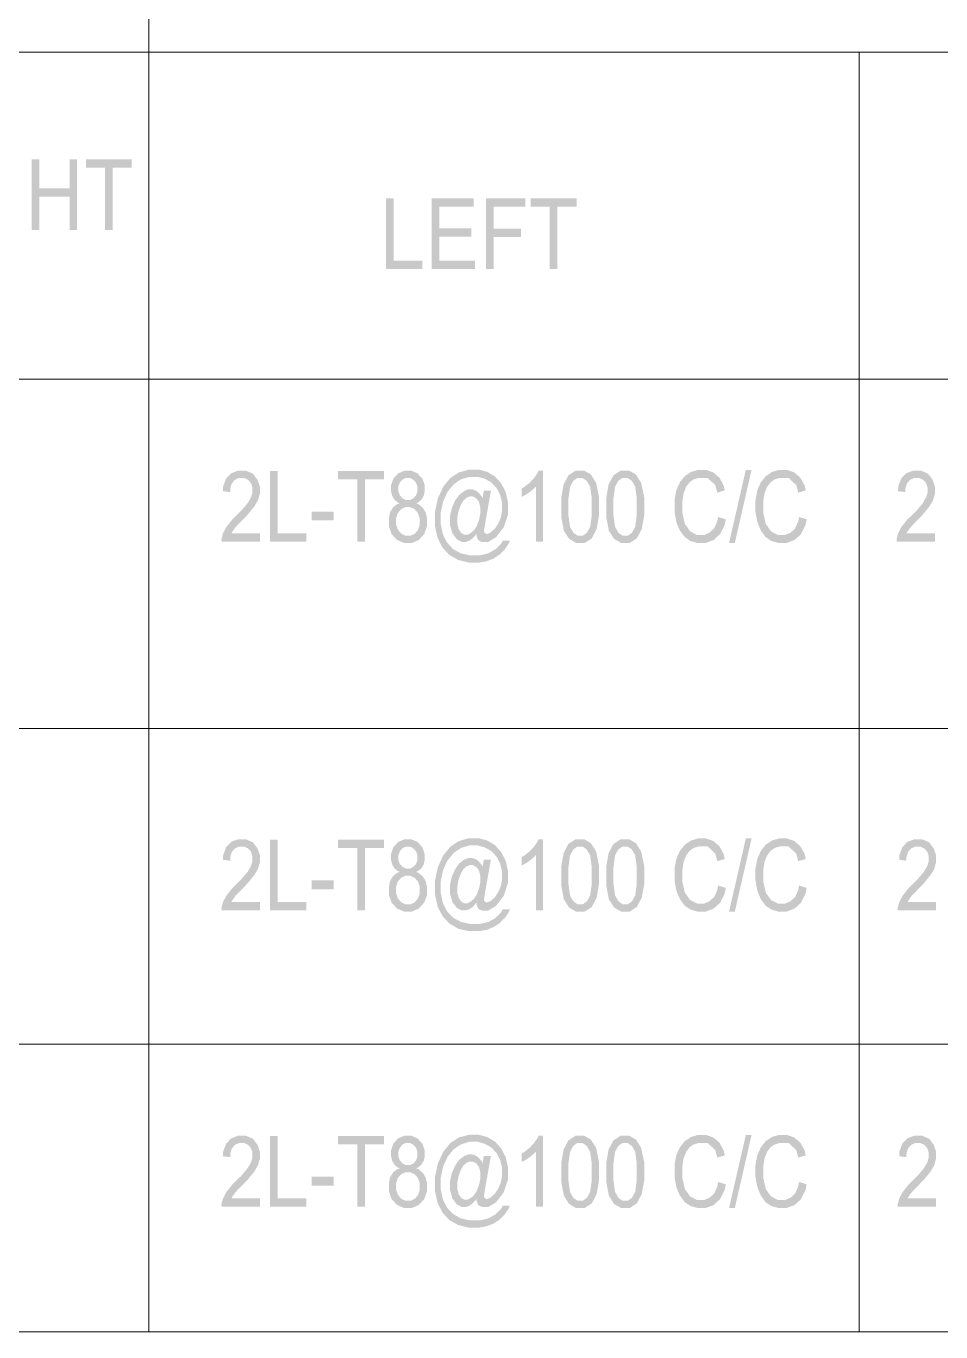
# Model space of a CAD drawing. Header units: millimetres. Extents: x 51.5 to 74.8, y 0.8 to 17.2.
# Drawn here: x 66.636 to 67.652, y 14.531 to 15.981 of the extents above; entities that cross this region are included whole.
import ezdxf

# ---------------------------------------------------------------- set-up
doc = ezdxf.new("R2010")
doc.units = ezdxf.units.MM
doc.layers.add('PDF_Geomertry', color=7, linetype='Continuous')
doc.layers.add('PDF_Solid Fills', color=7, linetype='Continuous')

msp = doc.modelspace()

# ---------------------------------------------------------------- hatches: boundary and pattern name
at = {"layer": 'PDF_Solid Fills', "transparency": 33554559}
for points in [[(66.6423, 15.7548), (66.6423, 15.8333), (66.6508, 15.8333), (66.6508, 15.8011), (66.6843, 15.8011), (66.6843, 15.8333), (66.6927, 15.8333), (66.6927, 15.7548), (66.6843, 15.7548), (66.6843, 15.7918), (66.6508, 15.7918), (66.6508, 15.7548)], [(66.7237, 15.7548), (66.7237, 15.824), (66.7025, 15.824), (66.7025, 15.8333), (66.7534, 15.8333), (66.7534, 15.824), (66.7322, 15.824), (66.7322, 15.7548)], [(67.0359, 15.7113), (67.0359, 15.7898), (67.0444, 15.7898), (67.0444, 15.7206), (67.0761, 15.7206), (67.0761, 15.7113)], [(67.0866, 15.7113), (67.0866, 15.7898), (67.1332, 15.7898), (67.1332, 15.7805), (67.0951, 15.7805), (67.0951, 15.7566), (67.1307, 15.7566), (67.1307, 15.7473), (67.0951, 15.7473), (67.0951, 15.7206), (67.1347, 15.7206), (67.1347, 15.7113)], [(67.1469, 15.7113), (67.1469, 15.7898), (67.1904, 15.7898), (67.1904, 15.7805), (67.1555, 15.7805), (67.1555, 15.7563), (67.1857, 15.7563), (67.1857, 15.747), (67.1555, 15.747), (67.1555, 15.7113)], [(67.2177, 15.7113), (67.2177, 15.7805), (67.1965, 15.7805), (67.1965, 15.7898), (67.2476, 15.7898), (67.2476, 15.7805), (67.2262, 15.7805), (67.2262, 15.7113)], [(66.8957, 15.4179), (66.8957, 15.4086), (66.8532, 15.4086), (66.853, 15.4113), (66.8547, 15.4177), (66.8565, 15.4212), (66.8583, 15.4247), (66.8648, 15.4329), (66.8695, 15.4376), (66.8751, 15.4431), (66.8823, 15.4516), (66.8841, 15.4547), (66.8858, 15.4577), (66.8875, 15.4633), (66.8875, 15.4659), (66.8875, 15.4688), (66.8858, 15.4738), (66.884, 15.4756), (66.8823, 15.4776), (66.8779, 15.4794), (66.8754, 15.4794), (66.8726, 15.4794), (66.868, 15.4774), (66.8663, 15.4754), (66.8645, 15.4733), (66.8627, 15.4674), (66.8627, 15.4637), (66.8545, 15.4647), (66.855, 15.4704), (66.8583, 15.4788), (66.8611, 15.4818), (66.8637, 15.4845), (66.8711, 15.4874), (66.8757, 15.4874), (66.8805, 15.4874), (66.888, 15.4841), (66.8905, 15.4808), (66.893, 15.4774), (66.8957, 15.4699), (66.8957, 15.4656), (66.8957, 15.4619), (66.8936, 15.4547), (66.8916, 15.4513), (66.8897, 15.4479), (66.8822, 15.4387), (66.8766, 15.433), (66.873, 15.4294), (66.8684, 15.4244), (66.8675, 15.4231), (66.8665, 15.4218), (66.8647, 15.4191), (66.8641, 15.4179)], [(67.2101, 15.4086), (67.2022, 15.4086), (67.2022, 15.4699), (67.2008, 15.4683), (67.1972, 15.4651), (67.1948, 15.4634), (67.1926, 15.4618), (67.1883, 15.4593), (67.1863, 15.4584), (67.1863, 15.4677), (67.1897, 15.4697), (67.1954, 15.4741), (67.1979, 15.4769), (67.2004, 15.4795), (67.204, 15.4848), (67.205, 15.4874), (67.2101, 15.4874)], [(67.4045, 15.4361), (67.4132, 15.4334), (67.4118, 15.4269), (67.4068, 15.417), (67.4032, 15.4137), (67.3997, 15.4105), (67.3911, 15.4073), (67.3859, 15.4073), (67.3815, 15.4073), (67.3738, 15.4094), (67.3707, 15.4116), (67.3675, 15.4138), (67.3623, 15.4208), (67.3602, 15.4256), (67.3582, 15.4304), (67.3562, 15.4418), (67.3562, 15.4484), (67.3562, 15.4548), (67.3582, 15.4658), (67.3602, 15.4702), (67.3623, 15.4748), (67.3677, 15.4815), (67.3712, 15.4838), (67.3747, 15.4861), (67.3823, 15.4884), (67.3866, 15.4884), (67.3913, 15.4884), (67.3993, 15.4855), (67.4027, 15.4826), (67.4061, 15.4797), (67.4107, 15.4712), (67.412, 15.4656), (67.4037, 15.4631), (67.4016, 15.4713), (67.393, 15.4795), (67.3865, 15.4795), (67.3833, 15.4795), (67.3776, 15.4779), (67.3752, 15.4762), (67.3729, 15.4745), (67.3691, 15.4695), (67.3677, 15.4659), (67.3663, 15.4624), (67.365, 15.4537), (67.365, 15.4484), (67.365, 15.4404), (67.3677, 15.4283), (67.3707, 15.4243), (67.3734, 15.4201), (67.3811, 15.4161), (67.3858, 15.4161), (67.3893, 15.4161), (67.3952, 15.4186), (67.3977, 15.4211), (67.4004, 15.4236), (67.4037, 15.4311)], [(67.4945, 15.4361), (67.503, 15.4334), (67.5016, 15.4269), (67.4966, 15.417), (67.4932, 15.4137), (67.4895, 15.4105), (67.4809, 15.4073), (67.4758, 15.4073), (67.4713, 15.4073), (67.4637, 15.4094), (67.4605, 15.4116), (67.4573, 15.4138), (67.4522, 15.4208), (67.4501, 15.4256), (67.4482, 15.4304), (67.4461, 15.4418), (67.4461, 15.4484), (67.4461, 15.4548), (67.4482, 15.4658), (67.4501, 15.4702), (67.4522, 15.4748), (67.4576, 15.4815), (67.4611, 15.4838), (67.4645, 15.4861), (67.4723, 15.4884), (67.4765, 15.4884), (67.4812, 15.4884), (67.4893, 15.4855), (67.4926, 15.4826), (67.4959, 15.4797), (67.5007, 15.4712), (67.5019, 15.4656), (67.4936, 15.4631), (67.4915, 15.4713), (67.4829, 15.4795), (67.4763, 15.4795), (67.4732, 15.4795), (67.4676, 15.4779), (67.4652, 15.4762), (67.4629, 15.4745), (67.459, 15.4695), (67.4576, 15.4659), (67.4562, 15.4624), (67.4548, 15.4537), (67.4548, 15.4484), (67.4548, 15.4404), (67.4576, 15.4283), (67.4605, 15.4243), (67.4633, 15.4201), (67.4709, 15.4161), (67.4757, 15.4161), (67.4791, 15.4161), (67.4851, 15.4186), (67.4877, 15.4211), (67.4902, 15.4236), (67.4936, 15.4311)], [(67.6455, 15.4179), (67.6455, 15.4086), (67.6029, 15.4086), (67.6029, 15.4113), (67.6045, 15.4177), (67.6063, 15.4212), (67.608, 15.4247), (67.6145, 15.4329), (67.6194, 15.4376), (67.625, 15.4431), (67.6322, 15.4516), (67.6338, 15.4547), (67.6357, 15.4577), (67.6373, 15.4633), (67.6373, 15.4659), (67.6373, 15.4688), (67.6355, 15.4738), (67.6338, 15.4756), (67.632, 15.4776), (67.6277, 15.4794), (67.6251, 15.4794), (67.6223, 15.4794), (67.6179, 15.4774), (67.6161, 15.4754), (67.6143, 15.4733), (67.6126, 15.4674), (67.6126, 15.4637), (67.6044, 15.4647), (67.6048, 15.4704), (67.608, 15.4788), (67.6108, 15.4818), (67.6136, 15.4845), (67.6209, 15.4874), (67.6254, 15.4874), (67.6304, 15.4874), (67.6377, 15.4841), (67.6404, 15.4808), (67.6429, 15.4774), (67.6454, 15.4699), (67.6454, 15.4656), (67.6454, 15.4619), (67.6434, 15.4547), (67.6415, 15.4513), (67.6394, 15.4479), (67.6319, 15.4387), (67.6263, 15.433), (67.6229, 15.4294), (67.6183, 15.4244), (67.6172, 15.4231), (67.6162, 15.4218), (67.6145, 15.4191), (67.6138, 15.4179)], [(66.9069, 15.4086), (66.9069, 15.487), (66.9154, 15.487), (66.9154, 15.4179), (66.9472, 15.4179), (66.9472, 15.4086)], [(67.0038, 15.4086), (67.0038, 15.4779), (66.9826, 15.4779), (66.9826, 15.487), (67.0337, 15.487), (67.0337, 15.4779), (67.0123, 15.4779), (67.0123, 15.4086)], [(66.8957, 15.0084), (66.8957, 14.9993), (66.8532, 14.9993), (66.853, 15.002), (66.8547, 15.0083), (66.8565, 15.0118), (66.8583, 15.0152), (66.8648, 15.0236), (66.8695, 15.0283), (66.8751, 15.0337), (66.8823, 15.0423), (66.8841, 15.0454), (66.8858, 15.0483), (66.8875, 15.054), (66.8875, 15.0565), (66.8875, 15.0595), (66.8858, 15.0644), (66.884, 15.0663), (66.8823, 15.0681), (66.8779, 15.0701), (66.8754, 15.0701), (66.8726, 15.0701), (66.868, 15.068), (66.8663, 15.0661), (66.8645, 15.064), (66.8627, 15.0581), (66.8627, 15.0543), (66.8545, 15.0554), (66.855, 15.0609), (66.8583, 15.0695), (66.8611, 15.0723), (66.8637, 15.0752), (66.8711, 15.078), (66.8757, 15.078), (66.8805, 15.078), (66.888, 15.0747), (66.8905, 15.0713), (66.893, 15.068), (66.8957, 15.0605), (66.8957, 15.0563), (66.8957, 15.0526), (66.8936, 15.0454), (66.8916, 15.0419), (66.8897, 15.0386), (66.8822, 15.0293), (66.8766, 15.0236), (66.873, 15.0199), (66.8684, 15.0151), (66.8675, 15.0137), (66.8665, 15.0124), (66.8647, 15.0098), (66.8641, 15.0084)], [(66.9069, 14.9993), (66.9069, 15.0777), (66.9154, 15.0777), (66.9154, 15.0084), (66.9472, 15.0084), (66.9472, 14.9993)], [(67.0038, 14.9993), (67.0038, 15.0684), (66.9826, 15.0684), (66.9826, 15.0777), (67.0337, 15.0777), (67.0337, 15.0684), (67.0123, 15.0684), (67.0123, 14.9993)], [(67.2101, 14.9993), (67.2022, 14.9993), (67.2022, 15.0606), (67.2008, 15.059), (67.1972, 15.0558), (67.1948, 15.0541), (67.1926, 15.0524), (67.1883, 15.0499), (67.1863, 15.049), (67.1863, 15.0584), (67.1897, 15.0602), (67.1954, 15.0648), (67.1979, 15.0674), (67.2004, 15.0702), (67.204, 15.0755), (67.205, 15.078), (67.2101, 15.078)], [(67.4045, 15.0268), (67.4132, 15.0241), (67.4118, 15.0174), (67.4068, 15.0076), (67.4032, 15.0044), (67.3997, 15.0012), (67.3911, 14.9979), (67.3859, 14.9979), (67.3815, 14.9979), (67.3738, 15.0001), (67.3707, 15.0023), (67.3675, 15.0044), (67.3623, 15.0115), (67.3602, 15.0162), (67.3582, 15.0211), (67.3562, 15.0324), (67.3562, 15.039), (67.3562, 15.0455), (67.3582, 15.0565), (67.3602, 15.0609), (67.3623, 15.0654), (67.3677, 15.0722), (67.3712, 15.0745), (67.3747, 15.0768), (67.3823, 15.079), (67.3866, 15.079), (67.3913, 15.079), (67.3993, 15.0762), (67.4027, 15.0733), (67.4061, 15.0704), (67.4107, 15.0619), (67.412, 15.0562), (67.4037, 15.0538), (67.4016, 15.062), (67.393, 15.0702), (67.3865, 15.0702), (67.3833, 15.0702), (67.3776, 15.0686), (67.3752, 15.0669), (67.3729, 15.0652), (67.3691, 15.0601), (67.3677, 15.0566), (67.3663, 15.0531), (67.365, 15.0444), (67.365, 15.039), (67.365, 15.0309), (67.3677, 15.0188), (67.3707, 15.0148), (67.3734, 15.0108), (67.3811, 15.0068), (67.3858, 15.0068), (67.3893, 15.0068), (67.3952, 15.0093), (67.3977, 15.0118), (67.4004, 15.0141), (67.4037, 15.0216)], [(67.4945, 15.0268), (67.503, 15.0241), (67.5016, 15.0174), (67.4966, 15.0076), (67.4932, 15.0044), (67.4895, 15.0012), (67.4809, 14.9979), (67.4758, 14.9979), (67.4713, 14.9979), (67.4637, 15.0001), (67.4605, 15.0023), (67.4573, 15.0044), (67.4522, 15.0115), (67.4501, 15.0162), (67.4482, 15.0211), (67.4461, 15.0324), (67.4461, 15.039), (67.4461, 15.0455), (67.4482, 15.0565), (67.4501, 15.0609), (67.4522, 15.0654), (67.4576, 15.0722), (67.4611, 15.0745), (67.4645, 15.0768), (67.4723, 15.079), (67.4765, 15.079), (67.4812, 15.079), (67.4893, 15.0762), (67.4926, 15.0733), (67.4959, 15.0704), (67.5007, 15.0619), (67.5019, 15.0562), (67.4936, 15.0538), (67.4915, 15.062), (67.4829, 15.0702), (67.4763, 15.0702), (67.4732, 15.0702), (67.4676, 15.0686), (67.4652, 15.0669), (67.4629, 15.0652), (67.459, 15.0601), (67.4576, 15.0566), (67.4562, 15.0531), (67.4548, 15.0444), (67.4548, 15.039), (67.4548, 15.0309), (67.4576, 15.0188), (67.4605, 15.0148), (67.4633, 15.0108), (67.4709, 15.0068), (67.4757, 15.0068), (67.4791, 15.0068), (67.4851, 15.0093), (67.4877, 15.0118), (67.4902, 15.0141), (67.4936, 15.0216)], [(67.6468, 15.0084), (67.6468, 14.9993), (67.6041, 14.9993), (67.6041, 15.002), (67.6058, 15.0083), (67.6076, 15.0118), (67.6094, 15.0152), (67.6159, 15.0236), (67.6207, 15.0283), (67.6262, 15.0337), (67.6334, 15.0423), (67.6351, 15.0454), (67.6369, 15.0483), (67.6386, 15.054), (67.6386, 15.0565), (67.6386, 15.0595), (67.6368, 15.0644), (67.6351, 15.0663), (67.6333, 15.0681), (67.629, 15.0701), (67.6263, 15.0701), (67.6237, 15.0701), (67.6191, 15.068), (67.6173, 15.0661), (67.6155, 15.064), (67.6138, 15.0581), (67.6138, 15.0543), (67.6057, 15.0554), (67.6061, 15.0609), (67.6093, 15.0695), (67.612, 15.0723), (67.6148, 15.0752), (67.6222, 15.078), (67.6266, 15.078), (67.6316, 15.078), (67.6391, 15.0747), (67.6416, 15.0713), (67.6441, 15.068), (67.6466, 15.0605), (67.6466, 15.0563), (67.6466, 15.0526), (67.6447, 15.0454), (67.6427, 15.0419), (67.6407, 15.0386), (67.6332, 15.0293), (67.6276, 15.0236), (67.6241, 15.0199), (67.6195, 15.0151), (67.6184, 15.0137), (67.6175, 15.0124), (67.6158, 15.0098), (67.6151, 15.0084)], [(66.8957, 14.6793), (66.8957, 14.6701), (66.8532, 14.6701), (66.853, 14.6729), (66.8547, 14.6791), (66.8565, 14.6826), (66.8583, 14.6861), (66.8648, 14.6943), (66.8695, 14.6991), (66.8751, 14.7045), (66.8823, 14.7131), (66.8841, 14.7161), (66.8858, 14.7191), (66.8875, 14.7248), (66.8875, 14.7273), (66.8875, 14.7304), (66.8858, 14.7352), (66.884, 14.7372), (66.8823, 14.739), (66.8779, 14.7409), (66.8754, 14.7409), (66.8726, 14.7409), (66.868, 14.7388), (66.8663, 14.7368), (66.8645, 14.7348), (66.8627, 14.729), (66.8627, 14.7251), (66.8545, 14.7261), (66.855, 14.7318), (66.8583, 14.7402), (66.8611, 14.7431), (66.8637, 14.7459), (66.8711, 14.7488), (66.8757, 14.7488), (66.8805, 14.7488), (66.888, 14.7455), (66.8905, 14.7422), (66.893, 14.7388), (66.8957, 14.7313), (66.8957, 14.727), (66.8957, 14.7234), (66.8936, 14.7162), (66.8916, 14.7127), (66.8897, 14.7093), (66.8822, 14.7001), (66.8766, 14.6944), (66.873, 14.6908), (66.8684, 14.6859), (66.8675, 14.6845), (66.8665, 14.6833), (66.8647, 14.6806), (66.8641, 14.6793)], [(66.9069, 14.6701), (66.9069, 14.7486), (66.9154, 14.7486), (66.9154, 14.6793), (66.9472, 14.6793), (66.9472, 14.6701)], [(67.0038, 14.6701), (67.0038, 14.7393), (66.9826, 14.7393), (66.9826, 14.7486), (67.0337, 14.7486), (67.0337, 14.7393), (67.0123, 14.7393), (67.0123, 14.6701)], [(67.2101, 14.6701), (67.2022, 14.6701), (67.2022, 14.7313), (67.2008, 14.7298), (67.1972, 14.7265), (67.1948, 14.7248), (67.1926, 14.7231), (67.1883, 14.7206), (67.1863, 14.7198), (67.1863, 14.7291), (67.1897, 14.7311), (67.1954, 14.7356), (67.1979, 14.7383), (67.2004, 14.7411), (67.204, 14.7462), (67.205, 14.7488), (67.2101, 14.7488)], [(67.4045, 14.6976), (67.4132, 14.6949), (67.4118, 14.6883), (67.4068, 14.6784), (67.4032, 14.6752), (67.3997, 14.6719), (67.3911, 14.6687), (67.3859, 14.6687), (67.3815, 14.6687), (67.3738, 14.6709), (67.3707, 14.673), (67.3675, 14.6752), (67.3623, 14.6822), (67.3602, 14.687), (67.3582, 14.6919), (67.3562, 14.7033), (67.3562, 14.7098), (67.3562, 14.7163), (67.3582, 14.7273), (67.3602, 14.7318), (67.3623, 14.7362), (67.3677, 14.743), (67.3712, 14.7452), (67.3747, 14.7476), (67.3823, 14.7498), (67.3866, 14.7498), (67.3913, 14.7498), (67.3993, 14.7469), (67.4027, 14.7441), (67.4061, 14.7412), (67.4107, 14.7327), (67.412, 14.727), (67.4037, 14.7247), (67.4016, 14.7329), (67.393, 14.7409), (67.3865, 14.7409), (67.3833, 14.7409), (67.3776, 14.7393), (67.3752, 14.7377), (67.3729, 14.7361), (67.3691, 14.7309), (67.3677, 14.7274), (67.3663, 14.724), (67.365, 14.7151), (67.365, 14.7098), (67.365, 14.7018), (67.3677, 14.6897), (67.3707, 14.6856), (67.3734, 14.6816), (67.3811, 14.6776), (67.3858, 14.6776), (67.3893, 14.6776), (67.3952, 14.6801), (67.3977, 14.6824), (67.4004, 14.6849), (67.4037, 14.6924)], [(67.4945, 14.6976), (67.503, 14.6949), (67.5016, 14.6883), (67.4966, 14.6784), (67.4932, 14.6752), (67.4895, 14.6719), (67.4809, 14.6687), (67.4758, 14.6687), (67.4713, 14.6687), (67.4637, 14.6709), (67.4605, 14.673), (67.4573, 14.6752), (67.4522, 14.6822), (67.4501, 14.687), (67.4482, 14.6919), (67.4461, 14.7033), (67.4461, 14.7098), (67.4461, 14.7163), (67.4482, 14.7273), (67.4501, 14.7318), (67.4522, 14.7362), (67.4576, 14.743), (67.4611, 14.7452), (67.4645, 14.7476), (67.4723, 14.7498), (67.4765, 14.7498), (67.4812, 14.7498), (67.4893, 14.7469), (67.4926, 14.7441), (67.4959, 14.7412), (67.5007, 14.7327), (67.5019, 14.727), (67.4936, 14.7247), (67.4915, 14.7329), (67.4829, 14.7409), (67.4763, 14.7409), (67.4732, 14.7409), (67.4676, 14.7393), (67.4652, 14.7377), (67.4629, 14.7361), (67.459, 14.7309), (67.4576, 14.7274), (67.4562, 14.724), (67.4548, 14.7151), (67.4548, 14.7098), (67.4548, 14.7018), (67.4576, 14.6897), (67.4605, 14.6856), (67.4633, 14.6816), (67.4709, 14.6776), (67.4757, 14.6776), (67.4791, 14.6776), (67.4851, 14.6801), (67.4877, 14.6824), (67.4902, 14.6849), (67.4936, 14.6924)], [(67.6468, 14.6793), (67.6468, 14.6701), (67.6041, 14.6701), (67.6041, 14.6729), (67.6058, 14.6791), (67.6076, 14.6826), (67.6094, 14.6861), (67.6159, 14.6943), (67.6207, 14.6991), (67.6262, 14.7045), (67.6334, 14.7131), (67.6351, 14.7161), (67.6369, 14.7191), (67.6386, 14.7248), (67.6386, 14.7273), (67.6386, 14.7304), (67.6368, 14.7352), (67.6351, 14.7372), (67.6333, 14.739), (67.629, 14.7409), (67.6263, 14.7409), (67.6237, 14.7409), (67.6191, 14.7388), (67.6173, 14.7368), (67.6155, 14.7348), (67.6138, 14.729), (67.6138, 14.7251), (67.6057, 14.7261), (67.6061, 14.7318), (67.6093, 14.7402), (67.612, 14.7431), (67.6148, 14.7459), (67.6222, 14.7488), (67.6266, 14.7488), (67.6316, 14.7488), (67.6391, 14.7455), (67.6416, 14.7422), (67.6441, 14.7388), (67.6466, 14.7313), (67.6466, 14.727), (67.6466, 14.7234), (67.6447, 14.7162), (67.6427, 14.7127), (67.6407, 14.7093), (67.6332, 14.7001), (67.6276, 14.6944), (67.6241, 14.6908), (67.6195, 14.6859), (67.6184, 14.6845), (67.6175, 14.6833), (67.6158, 14.6806), (67.6151, 14.6793)]]:
    msp.add_hatch(color=256, dxfattribs=at).paths.add_polyline_path(points)
h = msp.add_hatch(color=256, dxfattribs=at)
h.paths.add_polyline_path([(67.0511, 15.4512), (67.0487, 15.4523), (67.0451, 15.4554), (67.044, 15.4573), (67.0427, 15.4594), (67.0415, 15.4643), (67.0415, 15.4673), (67.0415, 15.4718), (67.0441, 15.479), (67.0468, 15.4818), (67.0494, 15.4845), (67.0561, 15.4874), (67.0601, 15.4874), (67.0641, 15.4874), (67.0708, 15.4845), (67.0734, 15.4816), (67.0761, 15.4788), (67.0787, 15.4715), (67.0787, 15.4669), (67.0787, 15.4641), (67.0776, 15.4593), (67.0763, 15.4573), (67.0752, 15.4554), (67.0716, 15.4523), (67.0693, 15.4512), (67.0722, 15.4501), (67.0766, 15.4463), (67.0782, 15.4437), (67.0798, 15.4412), (67.0813, 15.4348), (67.0813, 15.4311), (67.0813, 15.4258), (67.0783, 15.4172), (67.0752, 15.4138), (67.0722, 15.4105), (67.0647, 15.4073), (67.0602, 15.4073), (67.0557, 15.4073), (67.048, 15.4105), (67.045, 15.4138), (67.0419, 15.4172), (67.039, 15.4259), (67.039, 15.4313), (67.039, 15.4352), (67.0405, 15.4418), (67.0422, 15.4443), (67.0437, 15.4469), (67.0483, 15.4504)])
h.paths.add_polyline_path([(67.047, 15.4312), (67.047, 15.4276), (67.049, 15.4218), (67.0509, 15.4197), (67.0529, 15.4174), (67.0575, 15.4152), (67.0602, 15.4152), (67.0629, 15.4152), (67.0676, 15.4173), (67.0694, 15.4195), (67.0713, 15.4216), (67.0733, 15.4273), (67.0733, 15.4309), (67.0733, 15.4345), (67.0713, 15.4404), (67.0694, 15.4426), (67.0675, 15.4448), (67.0627, 15.447), (67.06, 15.447), (67.0573, 15.447), (67.0527, 15.4448), (67.0508, 15.4426), (67.0488, 15.4404), (67.047, 15.4347)])
h.paths.add_polyline_path([(67.0495, 15.4674), (67.0495, 15.4647), (67.0511, 15.4601), (67.0527, 15.4583), (67.0543, 15.4566), (67.058, 15.4549), (67.0602, 15.4549), (67.0623, 15.4549), (67.0661, 15.4566), (67.0676, 15.4583), (67.0691, 15.4599), (67.0707, 15.4643), (67.0707, 15.467), (67.0707, 15.4697), (67.0691, 15.4743), (67.0675, 15.4759), (67.0659, 15.4777), (67.0622, 15.4794), (67.0601, 15.4794), (67.0579, 15.4794), (67.0543, 15.4777), (67.0527, 15.4761), (67.0512, 15.4744), (67.0495, 15.4701)])
h = msp.add_hatch(color=256, dxfattribs=at)
h.paths.add_polyline_path([(67.1362, 15.4173), (67.1347, 15.4151), (67.1313, 15.4118), (67.1295, 15.4106), (67.1279, 15.4095), (67.1245, 15.4084), (67.123, 15.4084), (67.1198, 15.4084), (67.1144, 15.4113), (67.1122, 15.4143), (67.1095, 15.4179), (67.1069, 15.4269), (67.1069, 15.4324), (67.1069, 15.437), (67.1088, 15.4458), (67.1107, 15.4501), (67.1126, 15.4544), (67.117, 15.4606), (67.1197, 15.4627), (67.1223, 15.4647), (67.1273, 15.4668), (67.1298, 15.4668), (67.1316, 15.4668), (67.1352, 15.4655), (67.137, 15.4643), (67.1387, 15.463), (67.1418, 15.4594), (67.143, 15.4569), (67.1444, 15.4651), (67.1523, 15.4651), (67.1459, 15.4291), (67.1454, 15.4255), (67.1447, 15.4213), (67.1447, 15.4209), (67.1447, 15.4201), (67.1451, 15.4188), (67.1457, 15.4183), (67.1461, 15.4179), (67.1472, 15.4173), (67.1477, 15.4173), (67.149, 15.4173), (67.1523, 15.4191), (67.1544, 15.4211), (67.1566, 15.4229), (67.1602, 15.4284), (67.1618, 15.4319), (67.1633, 15.4355), (67.1647, 15.4431), (67.1647, 15.447), (67.1647, 15.4519), (67.1626, 15.4605), (67.1607, 15.4644), (67.1586, 15.4681), (67.1529, 15.4743), (67.1493, 15.4763), (67.1455, 15.4786), (67.1377, 15.4806), (67.1334, 15.4806), (67.1284, 15.4806), (67.1193, 15.478), (67.1151, 15.4752), (67.1111, 15.4724), (67.1044, 15.4644), (67.1018, 15.459), (67.0993, 15.4536), (67.0966, 15.4413), (67.0966, 15.4344), (67.0966, 15.4279), (67.099, 15.4168), (67.1012, 15.4122), (67.1036, 15.4076), (67.1101, 15.4005), (67.1144, 15.3981), (67.1187, 15.3958), (67.1288, 15.3934), (67.1347, 15.3934), (67.14, 15.3934), (67.1493, 15.3956), (67.1533, 15.3979), (67.1572, 15.4001), (67.1633, 15.4059), (67.1654, 15.4097), (67.1733, 15.4097), (67.172, 15.4063), (67.1677, 15.4002), (67.1647, 15.3972), (67.1618, 15.3943), (67.1551, 15.3898), (67.1513, 15.3884), (67.1477, 15.3869), (67.1394, 15.3855), (67.1347, 15.3855), (67.1277, 15.3855), (67.1159, 15.3883), (67.1111, 15.3911), (67.1062, 15.3938), (67.0986, 15.402), (67.0958, 15.4074), (67.093, 15.4129), (67.0902, 15.4259), (67.0902, 15.4336), (67.0902, 15.4418), (67.0933, 15.4565), (67.0963, 15.463), (67.0994, 15.4697), (67.1072, 15.4793), (67.1119, 15.4824), (67.1166, 15.4855), (67.1276, 15.4886), (67.1338, 15.4886), (67.1391, 15.4886), (67.1486, 15.4861), (67.1527, 15.4834), (67.1569, 15.4809), (67.1637, 15.4734), (67.1662, 15.4686), (67.1687, 15.4636), (67.1712, 15.4529), (67.1712, 15.4469), (67.1712, 15.4388), (67.1666, 15.4247), (67.1619, 15.4187), (67.158, 15.4136), (67.1494, 15.4083), (67.1447, 15.4083), (67.1426, 15.4083), (67.1394, 15.4094), (67.1384, 15.4105), (67.1376, 15.4116), (67.1365, 15.4149)])
h.paths.add_polyline_path([(67.115, 15.4319), (67.115, 15.4281), (67.1165, 15.4224), (67.1179, 15.4204), (67.1194, 15.4184), (67.1226, 15.4163), (67.1244, 15.4163), (67.1261, 15.4163), (67.1294, 15.4179), (67.1313, 15.4195), (67.1332, 15.4211), (67.1365, 15.4259), (67.1377, 15.4293), (67.1391, 15.4326), (67.1405, 15.4397), (67.1405, 15.4433), (67.1405, 15.447), (67.139, 15.4529), (67.1375, 15.4548), (67.1359, 15.4568), (67.1323, 15.4588), (67.1302, 15.4588), (67.1286, 15.4588), (67.1252, 15.4574), (67.1237, 15.4561), (67.122, 15.4545), (67.119, 15.4497), (67.1176, 15.4461), (67.1163, 15.4424), (67.115, 15.4354)])
h = msp.add_hatch(color=256, dxfattribs=at)
h.paths.add_polyline_path([(67.2304, 15.4473), (67.2304, 15.4572), (67.233, 15.4722), (67.2357, 15.4772), (67.2383, 15.4823), (67.2462, 15.4874), (67.2513, 15.4874), (67.2561, 15.4874), (67.2633, 15.4833), (67.2659, 15.4791), (67.2691, 15.4741), (67.2723, 15.4583), (67.2723, 15.4473), (67.2723, 15.4374), (67.2697, 15.4226), (67.267, 15.4174), (67.2644, 15.4123), (67.2565, 15.4073), (67.2513, 15.4073), (67.2466, 15.4073), (67.2391, 15.4118), (67.2362, 15.4162), (67.2333, 15.4208), (67.2304, 15.4362)])
h.paths.add_polyline_path([(67.2384, 15.4473), (67.2384, 15.4377), (67.2402, 15.4249), (67.242, 15.4218), (67.244, 15.4184), (67.2487, 15.4152), (67.2515, 15.4152), (67.2543, 15.4152), (67.2588, 15.4184), (67.2607, 15.4218), (67.2625, 15.4251), (67.2643, 15.4379), (67.2643, 15.4473), (67.2643, 15.4569), (67.2625, 15.4697), (67.2605, 15.473), (67.2587, 15.4762), (67.254, 15.4794), (67.2511, 15.4794), (67.2483, 15.4794), (67.2438, 15.4762), (67.242, 15.4729), (67.2402, 15.4695), (67.2384, 15.4568)])
h = msp.add_hatch(color=256, dxfattribs=at)
h.paths.add_polyline_path([(67.2804, 15.4473), (67.2804, 15.4572), (67.283, 15.4722), (67.2857, 15.4772), (67.2884, 15.4823), (67.2962, 15.4874), (67.3015, 15.4874), (67.3061, 15.4874), (67.3133, 15.4833), (67.3159, 15.4791), (67.3191, 15.4741), (67.3225, 15.4583), (67.3225, 15.4473), (67.3225, 15.4374), (67.3198, 15.4226), (67.317, 15.4174), (67.3144, 15.4123), (67.3066, 15.4073), (67.3013, 15.4073), (67.2968, 15.4073), (67.2891, 15.4118), (67.2862, 15.4162), (67.2833, 15.4208), (67.2804, 15.4362)])
h.paths.add_polyline_path([(67.2884, 15.4473), (67.2884, 15.4377), (67.2902, 15.4249), (67.2922, 15.4218), (67.294, 15.4184), (67.2987, 15.4152), (67.3016, 15.4152), (67.3043, 15.4152), (67.3088, 15.4184), (67.3107, 15.4218), (67.3125, 15.4251), (67.3143, 15.4379), (67.3143, 15.4473), (67.3143, 15.4569), (67.3125, 15.4697), (67.3107, 15.473), (67.3088, 15.4762), (67.304, 15.4794), (67.3011, 15.4794), (67.2984, 15.4794), (67.2938, 15.4762), (67.292, 15.4729), (67.2902, 15.4695), (67.2884, 15.4568)])
h = msp.add_hatch(color=256, dxfattribs=at)
h.paths.add_polyline_path([(67.0511, 15.0419), (67.0487, 15.0429), (67.0451, 15.0459), (67.044, 15.048), (67.0427, 15.0499), (67.0415, 15.0549), (67.0415, 15.0579), (67.0415, 15.0623), (67.0441, 15.0697), (67.0468, 15.0724), (67.0494, 15.0752), (67.0561, 15.078), (67.0601, 15.078), (67.0641, 15.078), (67.0708, 15.0752), (67.0734, 15.0723), (67.0761, 15.0694), (67.0787, 15.062), (67.0787, 15.0576), (67.0787, 15.0547), (67.0776, 15.0499), (67.0763, 15.048), (67.0752, 15.0461), (67.0716, 15.043), (67.0693, 15.0419), (67.0722, 15.0406), (67.0766, 15.037), (67.0782, 15.0344), (67.0798, 15.0318), (67.0813, 15.0255), (67.0813, 15.0216), (67.0813, 15.0163), (67.0783, 15.0079), (67.0752, 15.0045), (67.0722, 15.0012), (67.0647, 14.9979), (67.0602, 14.9979), (67.0557, 14.9979), (67.048, 15.0012), (67.045, 15.0045), (67.0419, 15.0079), (67.039, 15.0165), (67.039, 15.0219), (67.039, 15.0258), (67.0405, 15.0323), (67.0422, 15.0349), (67.0437, 15.0374), (67.0483, 15.0409)])
h.paths.add_polyline_path([(67.047, 15.0219), (67.047, 15.0183), (67.049, 15.0124), (67.0509, 15.0102), (67.0529, 15.008), (67.0575, 15.0058), (67.0602, 15.0058), (67.0629, 15.0058), (67.0676, 15.008), (67.0694, 15.0101), (67.0713, 15.0123), (67.0733, 15.018), (67.0733, 15.0216), (67.0733, 15.0252), (67.0713, 15.0311), (67.0694, 15.0333), (67.0675, 15.0354), (67.0627, 15.0376), (67.06, 15.0376), (67.0573, 15.0376), (67.0527, 15.0355), (67.0508, 15.0333), (67.0488, 15.0311), (67.047, 15.0254)])
h.paths.add_polyline_path([(67.0495, 15.0581), (67.0495, 15.0552), (67.0511, 15.0506), (67.0527, 15.049), (67.0543, 15.0473), (67.058, 15.0455), (67.0602, 15.0455), (67.0623, 15.0455), (67.0661, 15.0473), (67.0676, 15.049), (67.0691, 15.0506), (67.0707, 15.0549), (67.0707, 15.0576), (67.0707, 15.0604), (67.0691, 15.0648), (67.0675, 15.0666), (67.0659, 15.0683), (67.0622, 15.0701), (67.0601, 15.0701), (67.0579, 15.0701), (67.0543, 15.0684), (67.0527, 15.0666), (67.0512, 15.0649), (67.0495, 15.0606)])
h = msp.add_hatch(color=256, dxfattribs=at)
h.paths.add_polyline_path([(67.1362, 15.008), (67.1347, 15.0058), (67.1313, 15.0024), (67.1295, 15.0013), (67.1279, 15.0002), (67.1245, 14.9991), (67.123, 14.9991), (67.1198, 14.9991), (67.1144, 15.002), (67.1122, 15.0049), (67.1095, 15.0084), (67.1069, 15.0176), (67.1069, 15.0231), (67.1069, 15.0276), (67.1088, 15.0365), (67.1107, 15.0406), (67.1126, 15.0449), (67.117, 15.0513), (67.1197, 15.0533), (67.1223, 15.0554), (67.1273, 15.0573), (67.1298, 15.0573), (67.1316, 15.0573), (67.1352, 15.0562), (67.137, 15.0549), (67.1387, 15.0537), (67.1418, 15.0499), (67.143, 15.0476), (67.1444, 15.0556), (67.1523, 15.0556), (67.1459, 15.0198), (67.1454, 15.0161), (67.1447, 15.0119), (67.1447, 15.0115), (67.1447, 15.0106), (67.1451, 15.0094), (67.1457, 15.009), (67.1461, 15.0084), (67.1472, 15.008), (67.1477, 15.008), (67.149, 15.008), (67.1523, 15.0098), (67.1544, 15.0116), (67.1566, 15.0136), (67.1602, 15.019), (67.1618, 15.0226), (67.1633, 15.0262), (67.1647, 15.0337), (67.1647, 15.0377), (67.1647, 15.0424), (67.1626, 15.0511), (67.1607, 15.0549), (67.1586, 15.0588), (67.1529, 15.0648), (67.1493, 15.067), (67.1455, 15.0691), (67.1377, 15.0713), (67.1334, 15.0713), (67.1284, 15.0713), (67.1193, 15.0686), (67.1151, 15.0659), (67.1111, 15.0631), (67.1044, 15.0551), (67.1018, 15.0497), (67.0993, 15.0443), (67.0966, 15.0319), (67.0966, 15.0249), (67.0966, 15.0184), (67.099, 15.0073), (67.1012, 15.0027), (67.1036, 14.9981), (67.1101, 14.9912), (67.1144, 14.9888), (67.1187, 14.9865), (67.1288, 14.9841), (67.1347, 14.9841), (67.14, 14.9841), (67.1493, 14.9862), (67.1533, 14.9884), (67.1572, 14.9906), (67.1633, 14.9966), (67.1654, 15.0002), (67.1733, 15.0002), (67.172, 14.997), (67.1677, 14.9908), (67.1647, 14.9879), (67.1618, 14.9848), (67.1551, 14.9805), (67.1513, 14.979), (67.1477, 14.9776), (67.1394, 14.9761), (67.1347, 14.9761), (67.1277, 14.9761), (67.1159, 14.9788), (67.1111, 14.9818), (67.1062, 14.9845), (67.0986, 14.9927), (67.0958, 14.9981), (67.093, 15.0036), (67.0902, 15.0166), (67.0902, 15.0243), (67.0902, 15.0323), (67.0933, 15.047), (67.0963, 15.0537), (67.0994, 15.0602), (67.1072, 15.0699), (67.1119, 15.073), (67.1166, 15.0761), (67.1276, 15.0793), (67.1338, 15.0793), (67.1391, 15.0793), (67.1486, 15.0766), (67.1527, 15.0741), (67.1569, 15.0715), (67.1637, 15.064), (67.1662, 15.0591), (67.1687, 15.0543), (67.1712, 15.0434), (67.1712, 15.0374), (67.1712, 15.0295), (67.1666, 15.0154), (67.1619, 15.0093), (67.158, 15.0041), (67.1494, 14.999), (67.1447, 14.999), (67.1426, 14.999), (67.1394, 15.0001), (67.1384, 15.0012), (67.1376, 15.0022), (67.1365, 15.0056)])
h.paths.add_polyline_path([(67.115, 15.0224), (67.115, 15.0188), (67.1165, 15.0131), (67.1179, 15.0111), (67.1194, 15.009), (67.1226, 15.007), (67.1244, 15.007), (67.1261, 15.007), (67.1294, 15.0086), (67.1313, 15.0101), (67.1332, 15.0118), (67.1365, 15.0166), (67.1377, 15.0199), (67.1391, 15.0233), (67.1405, 15.0302), (67.1405, 15.034), (67.1405, 15.0377), (67.139, 15.0434), (67.1375, 15.0455), (67.1359, 15.0474), (67.1323, 15.0494), (67.1302, 15.0494), (67.1286, 15.0494), (67.1252, 15.048), (67.1237, 15.0466), (67.122, 15.0452), (67.119, 15.0402), (67.1176, 15.0366), (67.1163, 15.033), (67.115, 15.0259)])
h = msp.add_hatch(color=256, dxfattribs=at)
h.paths.add_polyline_path([(67.2304, 15.0379), (67.2304, 15.0479), (67.233, 15.0627), (67.2357, 15.0679), (67.2383, 15.0729), (67.2462, 15.078), (67.2513, 15.078), (67.2561, 15.078), (67.2633, 15.0738), (67.2659, 15.0698), (67.2691, 15.0648), (67.2723, 15.0488), (67.2723, 15.0379), (67.2723, 15.0281), (67.2697, 15.0131), (67.267, 15.0081), (67.2644, 15.003), (67.2565, 14.9979), (67.2513, 14.9979), (67.2466, 14.9979), (67.2391, 15.0023), (67.2362, 15.0069), (67.2333, 15.0113), (67.2304, 15.0269)])
h.paths.add_polyline_path([(67.2384, 15.038), (67.2384, 15.0284), (67.2402, 15.0156), (67.242, 15.0123), (67.244, 15.0091), (67.2487, 15.0058), (67.2515, 15.0058), (67.2543, 15.0058), (67.2588, 15.0091), (67.2607, 15.0124), (67.2625, 15.0156), (67.2643, 15.0284), (67.2643, 15.038), (67.2643, 15.0476), (67.2625, 15.0604), (67.2605, 15.0636), (67.2587, 15.0669), (67.254, 15.0701), (67.2511, 15.0701), (67.2483, 15.0701), (67.2438, 15.0668), (67.242, 15.0636), (67.2402, 15.0602), (67.2384, 15.0474)])
h = msp.add_hatch(color=256, dxfattribs=at)
h.paths.add_polyline_path([(67.2804, 15.0379), (67.2804, 15.0479), (67.283, 15.0627), (67.2857, 15.0679), (67.2884, 15.0729), (67.2962, 15.078), (67.3015, 15.078), (67.3061, 15.078), (67.3133, 15.0738), (67.3159, 15.0698), (67.3191, 15.0648), (67.3225, 15.0488), (67.3225, 15.0379), (67.3225, 15.0281), (67.3198, 15.0131), (67.317, 15.0081), (67.3144, 15.003), (67.3066, 14.9979), (67.3013, 14.9979), (67.2968, 14.9979), (67.2891, 15.0023), (67.2862, 15.0069), (67.2833, 15.0113), (67.2804, 15.0269)])
h.paths.add_polyline_path([(67.2884, 15.038), (67.2884, 15.0284), (67.2902, 15.0156), (67.2922, 15.0123), (67.294, 15.0091), (67.2987, 15.0058), (67.3016, 15.0058), (67.3043, 15.0058), (67.3088, 15.0091), (67.3107, 15.0124), (67.3125, 15.0156), (67.3143, 15.0284), (67.3143, 15.038), (67.3143, 15.0476), (67.3125, 15.0604), (67.3107, 15.0636), (67.3088, 15.0669), (67.304, 15.0701), (67.3011, 15.0701), (67.2984, 15.0701), (67.2938, 15.0668), (67.292, 15.0636), (67.2902, 15.0602), (67.2884, 15.0474)])
h = msp.add_hatch(color=256, dxfattribs=at)
h.paths.add_polyline_path([(67.0511, 14.7126), (67.0487, 14.7137), (67.0451, 14.7168), (67.044, 14.7188), (67.0427, 14.7208), (67.0415, 14.7258), (67.0415, 14.7287), (67.0415, 14.7331), (67.0441, 14.7404), (67.0468, 14.7433), (67.0494, 14.7461), (67.0561, 14.7488), (67.0601, 14.7488), (67.0641, 14.7488), (67.0708, 14.7459), (67.0734, 14.7431), (67.0761, 14.7402), (67.0787, 14.7329), (67.0787, 14.7284), (67.0787, 14.7255), (67.0776, 14.7208), (67.0763, 14.7188), (67.0752, 14.7168), (67.0716, 14.7137), (67.0693, 14.7126), (67.0722, 14.7115), (67.0766, 14.7077), (67.0782, 14.7052), (67.0798, 14.7026), (67.0813, 14.6962), (67.0813, 14.6924), (67.0813, 14.6872), (67.0783, 14.6786), (67.0752, 14.6754), (67.0722, 14.672), (67.0647, 14.6687), (67.0602, 14.6687), (67.0557, 14.6687), (67.048, 14.672), (67.045, 14.6754), (67.0419, 14.6786), (67.039, 14.6873), (67.039, 14.6927), (67.039, 14.6966), (67.0405, 14.7031), (67.0422, 14.7056), (67.0437, 14.7083), (67.0483, 14.7118)])
h.paths.add_polyline_path([(67.047, 14.6927), (67.047, 14.6891), (67.049, 14.6833), (67.0509, 14.6811), (67.0529, 14.6788), (67.0575, 14.6766), (67.0602, 14.6766), (67.0629, 14.6766), (67.0676, 14.6787), (67.0694, 14.6809), (67.0713, 14.683), (67.0733, 14.6888), (67.0733, 14.6923), (67.0733, 14.6959), (67.0713, 14.7018), (67.0694, 14.704), (67.0675, 14.7062), (67.0627, 14.7084), (67.06, 14.7084), (67.0573, 14.7084), (67.0527, 14.7062), (67.0508, 14.7041), (67.0488, 14.7019), (67.047, 14.6962)])
h.paths.add_polyline_path([(67.0495, 14.729), (67.0495, 14.7261), (67.0511, 14.7215), (67.0527, 14.7198), (67.0543, 14.7181), (67.058, 14.7163), (67.0602, 14.7163), (67.0623, 14.7163), (67.0661, 14.718), (67.0676, 14.7197), (67.0691, 14.7215), (67.0707, 14.7258), (67.0707, 14.7284), (67.0707, 14.7312), (67.0691, 14.7356), (67.0675, 14.7374), (67.0659, 14.7391), (67.0622, 14.7409), (67.0601, 14.7409), (67.0579, 14.7409), (67.0543, 14.7393), (67.0527, 14.7374), (67.0512, 14.7358), (67.0495, 14.7315)])
h = msp.add_hatch(color=256, dxfattribs=at)
h.paths.add_polyline_path([(67.1362, 14.6787), (67.1347, 14.6766), (67.1313, 14.6733), (67.1295, 14.6722), (67.1279, 14.6709), (67.1245, 14.6698), (67.123, 14.6698), (67.1198, 14.6698), (67.1144, 14.6727), (67.1122, 14.6756), (67.1095, 14.6793), (67.1069, 14.6884), (67.1069, 14.694), (67.1069, 14.6984), (67.1088, 14.7072), (67.1107, 14.7115), (67.1126, 14.7158), (67.117, 14.722), (67.1197, 14.7241), (67.1223, 14.7262), (67.1273, 14.7281), (67.1298, 14.7281), (67.1316, 14.7281), (67.1352, 14.7269), (67.137, 14.7256), (67.1387, 14.7245), (67.1418, 14.7208), (67.143, 14.7183), (67.1444, 14.7265), (67.1523, 14.7265), (67.1459, 14.6906), (67.1454, 14.6869), (67.1447, 14.6827), (67.1447, 14.6823), (67.1447, 14.6815), (67.1451, 14.6802), (67.1457, 14.6797), (67.1461, 14.6793), (67.1472, 14.6787), (67.1477, 14.6787), (67.149, 14.6787), (67.1523, 14.6806), (67.1544, 14.6824), (67.1566, 14.6844), (67.1602, 14.6898), (67.1618, 14.6934), (67.1633, 14.6969), (67.1647, 14.7045), (67.1647, 14.7086), (67.1647, 14.7133), (67.1626, 14.7219), (67.1607, 14.7258), (67.1586, 14.7297), (67.1529, 14.7356), (67.1493, 14.7379), (67.1455, 14.7399), (67.1377, 14.7422), (67.1334, 14.7422), (67.1284, 14.7422), (67.1193, 14.7394), (67.1151, 14.7368), (67.1111, 14.734), (67.1044, 14.7258), (67.1018, 14.7204), (67.0993, 14.7151), (67.0966, 14.7027), (67.0966, 14.6958), (67.0966, 14.6893), (67.099, 14.6781), (67.1012, 14.6736), (67.1036, 14.669), (67.1101, 14.662), (67.1144, 14.6597), (67.1187, 14.6572), (67.1288, 14.6548), (67.1347, 14.6548), (67.14, 14.6548), (67.1493, 14.657), (67.1533, 14.6593), (67.1572, 14.6615), (67.1633, 14.6673), (67.1654, 14.6711), (67.1733, 14.6711), (67.172, 14.6679), (67.1677, 14.6616), (67.1647, 14.6587), (67.1618, 14.6556), (67.1551, 14.6512), (67.1513, 14.6498), (67.1477, 14.6484), (67.1394, 14.6469), (67.1347, 14.6469), (67.1277, 14.6469), (67.1159, 14.6497), (67.1111, 14.6524), (67.1062, 14.6552), (67.0986, 14.6634), (67.0958, 14.669), (67.093, 14.6744), (67.0902, 14.6874), (67.0902, 14.6951), (67.0902, 14.7031), (67.0933, 14.7179), (67.0963, 14.7244), (67.0994, 14.7311), (67.1072, 14.7408), (67.1119, 14.7438), (67.1166, 14.7469), (67.1276, 14.7499), (67.1338, 14.7499), (67.1391, 14.7499), (67.1486, 14.7474), (67.1527, 14.7448), (67.1569, 14.7423), (67.1637, 14.7348), (67.1662, 14.7299), (67.1687, 14.7251), (67.1712, 14.7143), (67.1712, 14.7083), (67.1712, 14.7002), (67.1666, 14.6862), (67.1619, 14.6801), (67.158, 14.6749), (67.1494, 14.6698), (67.1447, 14.6698), (67.1426, 14.6698), (67.1394, 14.6709), (67.1384, 14.6719), (67.1376, 14.673), (67.1365, 14.6765)])
h.paths.add_polyline_path([(67.115, 14.6933), (67.115, 14.6897), (67.1165, 14.6838), (67.1179, 14.6819), (67.1194, 14.6798), (67.1226, 14.6779), (67.1244, 14.6779), (67.1261, 14.6779), (67.1294, 14.6794), (67.1313, 14.6809), (67.1332, 14.6824), (67.1365, 14.6874), (67.1377, 14.6908), (67.1391, 14.6941), (67.1405, 14.7011), (67.1405, 14.7048), (67.1405, 14.7086), (67.139, 14.7143), (67.1375, 14.7162), (67.1359, 14.7183), (67.1323, 14.7202), (67.1302, 14.7202), (67.1286, 14.7202), (67.1252, 14.7188), (67.1237, 14.7174), (67.122, 14.7161), (67.119, 14.7111), (67.1176, 14.7074), (67.1163, 14.7038), (67.115, 14.6968)])
h = msp.add_hatch(color=256, dxfattribs=at)
h.paths.add_polyline_path([(67.2304, 14.7087), (67.2304, 14.7186), (67.233, 14.7336), (67.2357, 14.7387), (67.2383, 14.7437), (67.2462, 14.7488), (67.2513, 14.7488), (67.2561, 14.7488), (67.2633, 14.7447), (67.2659, 14.7406), (67.2691, 14.7356), (67.2723, 14.7197), (67.2723, 14.7087), (67.2723, 14.6988), (67.2697, 14.684), (67.267, 14.6788), (67.2644, 14.6738), (67.2565, 14.6687), (67.2513, 14.6687), (67.2466, 14.6687), (67.2391, 14.6731), (67.2362, 14.6777), (67.2333, 14.6822), (67.2304, 14.6977)])
h.paths.add_polyline_path([(67.2384, 14.7087), (67.2384, 14.6993), (67.2402, 14.6863), (67.242, 14.6831), (67.244, 14.6798), (67.2487, 14.6766), (67.2515, 14.6766), (67.2543, 14.6766), (67.2588, 14.6799), (67.2607, 14.6831), (67.2625, 14.6865), (67.2643, 14.6993), (67.2643, 14.7087), (67.2643, 14.7183), (67.2625, 14.7312), (67.2605, 14.7344), (67.2587, 14.7376), (67.254, 14.7409), (67.2511, 14.7409), (67.2483, 14.7409), (67.2438, 14.7376), (67.242, 14.7343), (67.2402, 14.7311), (67.2384, 14.7183)])
h = msp.add_hatch(color=256, dxfattribs=at)
h.paths.add_polyline_path([(67.2804, 14.7087), (67.2804, 14.7186), (67.283, 14.7336), (67.2857, 14.7387), (67.2884, 14.7437), (67.2962, 14.7488), (67.3015, 14.7488), (67.3061, 14.7488), (67.3133, 14.7447), (67.3159, 14.7406), (67.3191, 14.7356), (67.3225, 14.7197), (67.3225, 14.7087), (67.3225, 14.6988), (67.3198, 14.684), (67.317, 14.6788), (67.3144, 14.6738), (67.3066, 14.6687), (67.3013, 14.6687), (67.2968, 14.6687), (67.2891, 14.6731), (67.2862, 14.6777), (67.2833, 14.6822), (67.2804, 14.6977)])
h.paths.add_polyline_path([(67.2884, 14.7087), (67.2884, 14.6993), (67.2902, 14.6863), (67.2922, 14.6831), (67.294, 14.6798), (67.2987, 14.6766), (67.3016, 14.6766), (67.3043, 14.6766), (67.3088, 14.6799), (67.3107, 14.6831), (67.3125, 14.6865), (67.3143, 14.6993), (67.3143, 14.7087), (67.3143, 14.7183), (67.3125, 14.7312), (67.3107, 14.7344), (67.3088, 14.7376), (67.304, 14.7409), (67.3011, 14.7409), (67.2984, 14.7409), (67.2938, 14.7376), (67.292, 14.7343), (67.2902, 14.7311), (67.2884, 14.7183)])

# ---------------------------------------------------------------- linework, layer by layer
at = {"layer": 'PDF_Geomertry', "lineweight": 0}
for points in [[(69.8065, 16.3158), (69.8065, 14.5311), (62.4775, 14.5311), (62.4775, 16.3158), (69.8065, 16.3158), (69.8065, 14.8505), (62.4775, 14.8505)], [(66.7725, 16.3158), (66.7725, 14.5311)], [(63.0062, 15.9524), (69.8065, 15.9524)], [(67.5612, 15.9524), (67.5612, 14.5311)], [(62.4775, 15.2012), (69.8065, 15.2012)], [(62.4775, 14.5311), (69.8065, 14.5311)]]:
    msp.add_lwpolyline(points, dxfattribs=at)
for points in [[(69.8065, 15.5891), (62.4775, 15.5891)], [(69.8065, 14.8505), (62.4775, 14.8505)], [(69.8065, 14.5311), (62.4775, 14.5311)]]:
    msp.add_lwpolyline(points, close=True, dxfattribs=at)
at = {"layer": 'PDF_Solid Fills', "transparency": 33554559}
for points in [[(67.4168, 15.4073), (67.4354, 15.4884), (67.4232, 15.4073), (67.4418, 15.4884)], [(66.9533, 15.4322), (66.9533, 15.4418), (66.9776, 15.4322), (66.9776, 15.4418)], [(67.4168, 14.9979), (67.4354, 15.079), (67.4232, 14.9979), (67.4418, 15.079)], [(66.9533, 15.0227), (66.9533, 15.0324), (66.9776, 15.0227), (66.9776, 15.0324)], [(67.4168, 14.6687), (67.4354, 14.7498), (67.4232, 14.6687), (67.4418, 14.7498)], [(66.9533, 14.6936), (66.9533, 14.7033), (66.9776, 14.6936), (66.9776, 14.7033)]]:
    msp.add_solid(points, dxfattribs=at)

doc.saveas('drawing.dxf')
